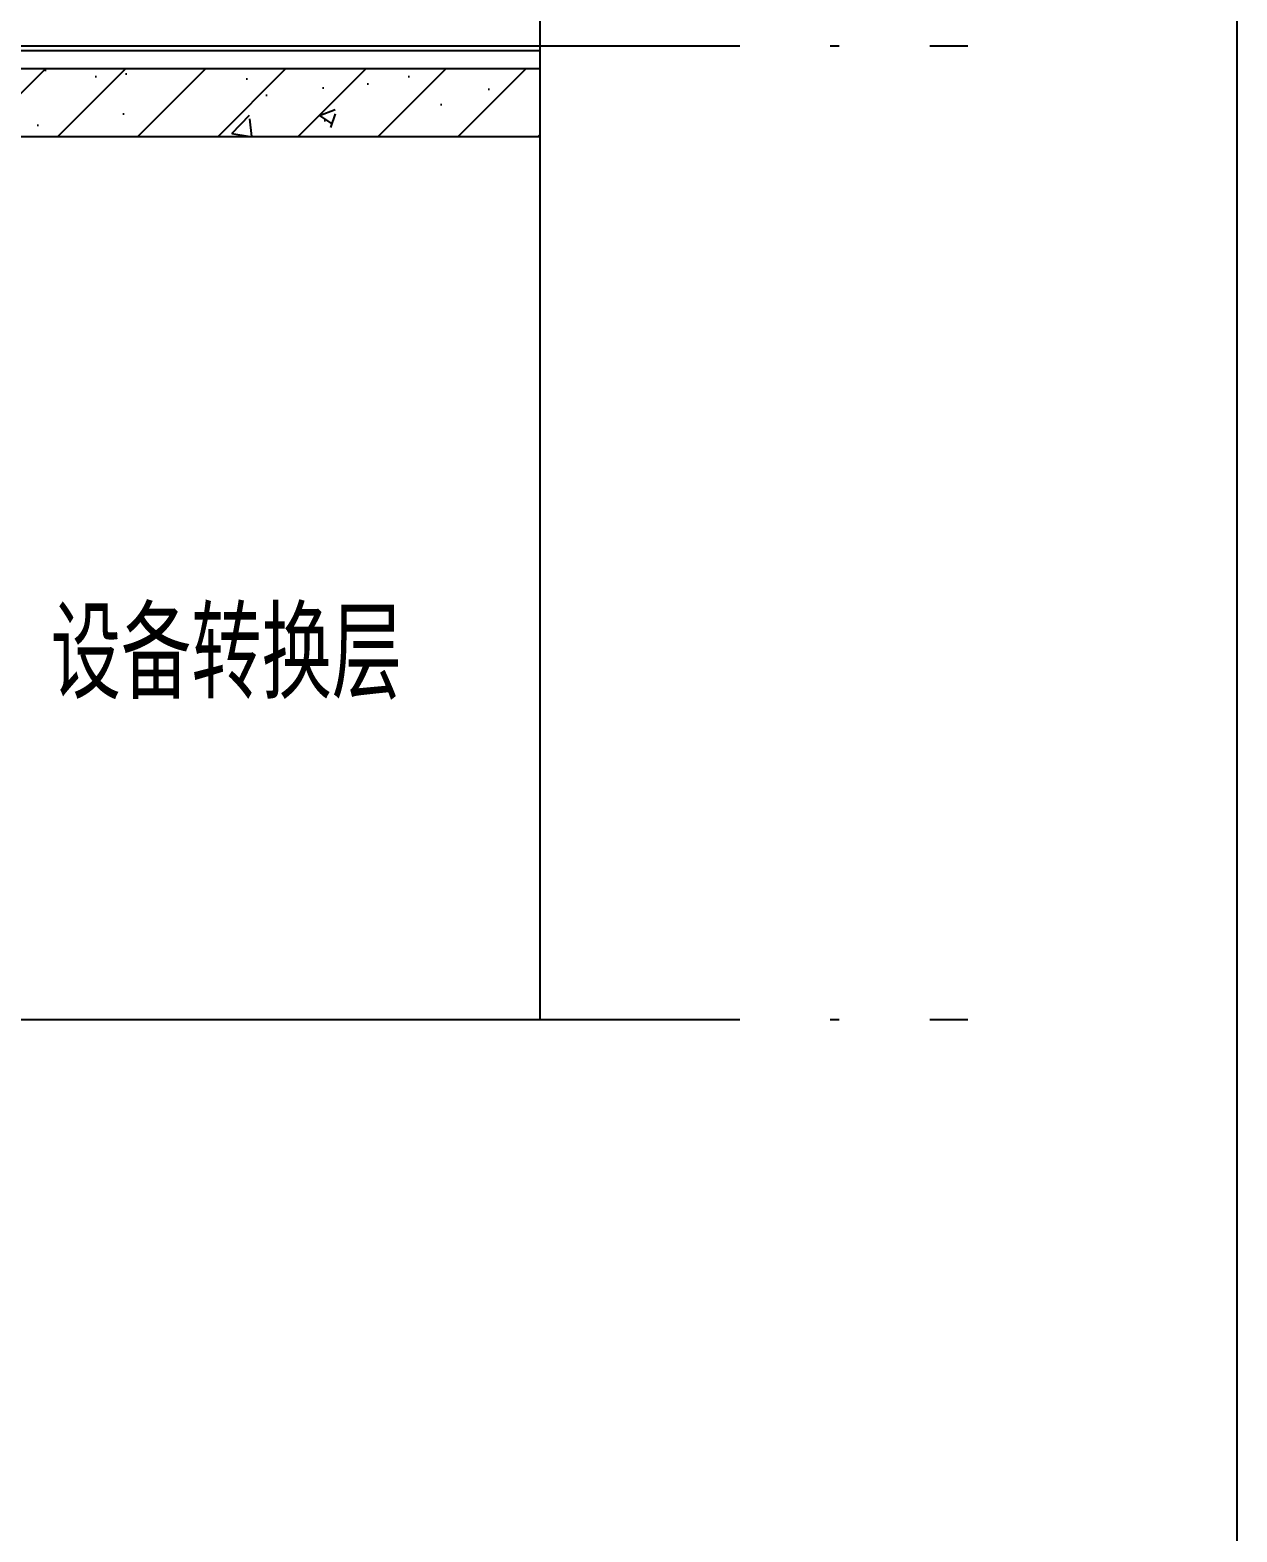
# Model space of a CAD drawing. Header units: millimetres. Extents: x 12351878 to 12381578, y 696206 to 738256.
# Drawn here: x 12368813 to 12371478, y 700652 to 703969 of the extents above; entities that cross this region are included whole.
import ezdxf

# ---------------------------------------------------------------- set-up
doc = ezdxf.new("R2010")
doc.units = ezdxf.units.MM
doc.header["$LTSCALE"] = 1000
doc.linetypes.add('DOTE', pattern=[2.4200000000000004, 2, -0.2, 0.02, -0.2])
for name, color, linetype in [('A-ANNO-SYMB', 3, 'Continuous'), ('A-WALL', 5, 'Continuous'), ('A-WALL-PATT', 8, 'Continuous'), ('DOTE', 16, 'DOTE'), ('PUB_TEXT', 7, 'Continuous'), ('SURFACE', 6, 'Continuous'), ('SYMBOL', 7, 'Continuous')]:
    doc.layers.add(name, color=color, linetype=linetype)
doc.styles.add('宋体', font='', dxfattribs={"width": 0.65})
doc.styles.get('宋体').set_extended_font_data('SimSun')

# ---------------------------------------------------------------- blocks, each defined once
blk = doc.blocks.new('gyqs07')
at = {"layer": 'A-WALL-PATT'}
h = blk.add_hatch(dxfattribs=at)
h.set_pattern_fill('钢筋混凝土', color=256, scale=50, style=0)
h.set_pattern_definition([(45, (0, 0), (-88.38834764831843, 88.38834764831844), []), (49.99999999999999, (0, 0), (358.6300913003767, -31.37606749129755), [37.5, -412.5]), (355, (0, 0), (-69.3756668065, 376.0960668500059), [30, -330]), (100.4514, (29.88584, -2.61467), (289.2546908570108, 344.7197710304768), [31.870095, -350.571056]), (46.18420000000002, (0, 100), (533.6205243128222, -82.75950716450905), [56.24999999999999, -618.7499999999999]), (96.6356, (44.4683725, 93.1033465), (467.3313527743517, 487.0589354502209), [47.805144, -525.8565]), (351.1842, (0, 100), (467.3309725668136, 487.0593004626623), [45, -495]), (21, (50, 75), (298.4535260592309, -201.3094453326694), [37.5, -412.5]), (326.0000000000001, (50, 75), (121.6576659607909, 362.5750225234265), [30, -330]), (71.4514, (74.8711165, 58.224197), (420.111314290745, 161.2652483549762), [31.870095, -350.571056]), (37.50000000000001, (0, 0), (6.079927658645334, 166.4469269156558), [0, -326, 0, -335, 0, -331.25]), (7.499999999999999, (0, 0), (131.5347687210743, 197.2058559411801), [0, -191, 0, -318.5, 0, -126.25]), (327.5, (-111.5, 0), (266.9112180862045, -11.27743586718988), [0, -125, 0, -390, 0, -517.5]), (317.5, (-161.5, 0), (291.5930846711931, 50.05249116615887), [0, -162.5, 0, -259, 0, -367.5])])
h.paths.add_polyline_path([(3736.999994784594, 2710.571656933404), (4136.999994784594, 2560.571656933404), (6790.499994784594, 2560.571656933404), (6790.499994784594, 2710.571656933404)])
at = {"layer": 'A-WALL'}
for p, q in [((3736.999994784594, 2710.571656933404), (6790.499994784594, 2710.571656933404)), ((6790.499994784594, 2710.571656933404), (6790.499994784594, 2560.571656933404)), ((4136.999994784594, 2560.571656933404), (6790.499994784594, 2560.571656933404))]:
    blk.add_line(p, q, dxfattribs=at)
at = {"layer": 'SURFACE', "elevation": 5.176894548983447e-10}
for points in [[(3426.99998813495, 2760.571656933404), (6790.499994784594, 2760.571656933404)], [(3426.99998813495, 2750.571656933404), (6790.499994784594, 2750.571656933404)]]:
    blk.add_lwpolyline(points, dxfattribs=at)
blk = doc.blocks.new('asdgfdfssh')
blk.add_lwpolyline([(-0.001159049570560455, 37049.99997046031), (9550, 37050.00004081801), (9550, 0), (-0.001159049570560455, -7.035722956061363e-05)], close=True)

msp = doc.modelspace()

# ---------------------------------------------------------------- linework, layer by layer
at = {"layer": 'A-ANNO-SYMB'}
for points in [[(12369937.99884095, 722732), (12369937.99884095, 712314), (12370042.99884095, 712275.783125402), (12369832.99884095, 712238.7544594533), (12369937.99884095, 712201.5), (12369937.99884095, 701783.5)], [(12365615.59163619, 701783.5), (12367720.54523857, 701783.5), (12367758.76211317, 701888.5), (12367795.79077912, 701678.5), (12367833.04523857, 701783.5), (12369937.99884095, 701783.5)]]:
    msp.add_lwpolyline(points, dxfattribs=at)
at = {"layer": 'DOTE'}
for p, q in [((12363539.49884095, 703933.5), (12370883.49884095, 703933.5)), ((12363539.49884095, 701783.5), (12370883.49884095, 701783.5))]:
    msp.add_line(p, q, dxfattribs=at)

# ---------------------------------------------------------------- block references
msp.add_blockref('asdgfdfssh', (12361927.50840433, 699956.3854968166))
at = {"layer": 'SYMBOL'}
msp.add_blockref('gyqs07', (12363147.49884617, 701172.9283430667), dxfattribs=at)

# ---------------------------------------------------------------- texts
at = {"layer": 'PUB_TEXT', "style": '宋体', "width": 0.65}
msp.add_text('设备转换层', height=175, dxfattribs=at).set_placement((12368858.32162576, 702510.6329113925))

doc.saveas('drawing.dxf')
